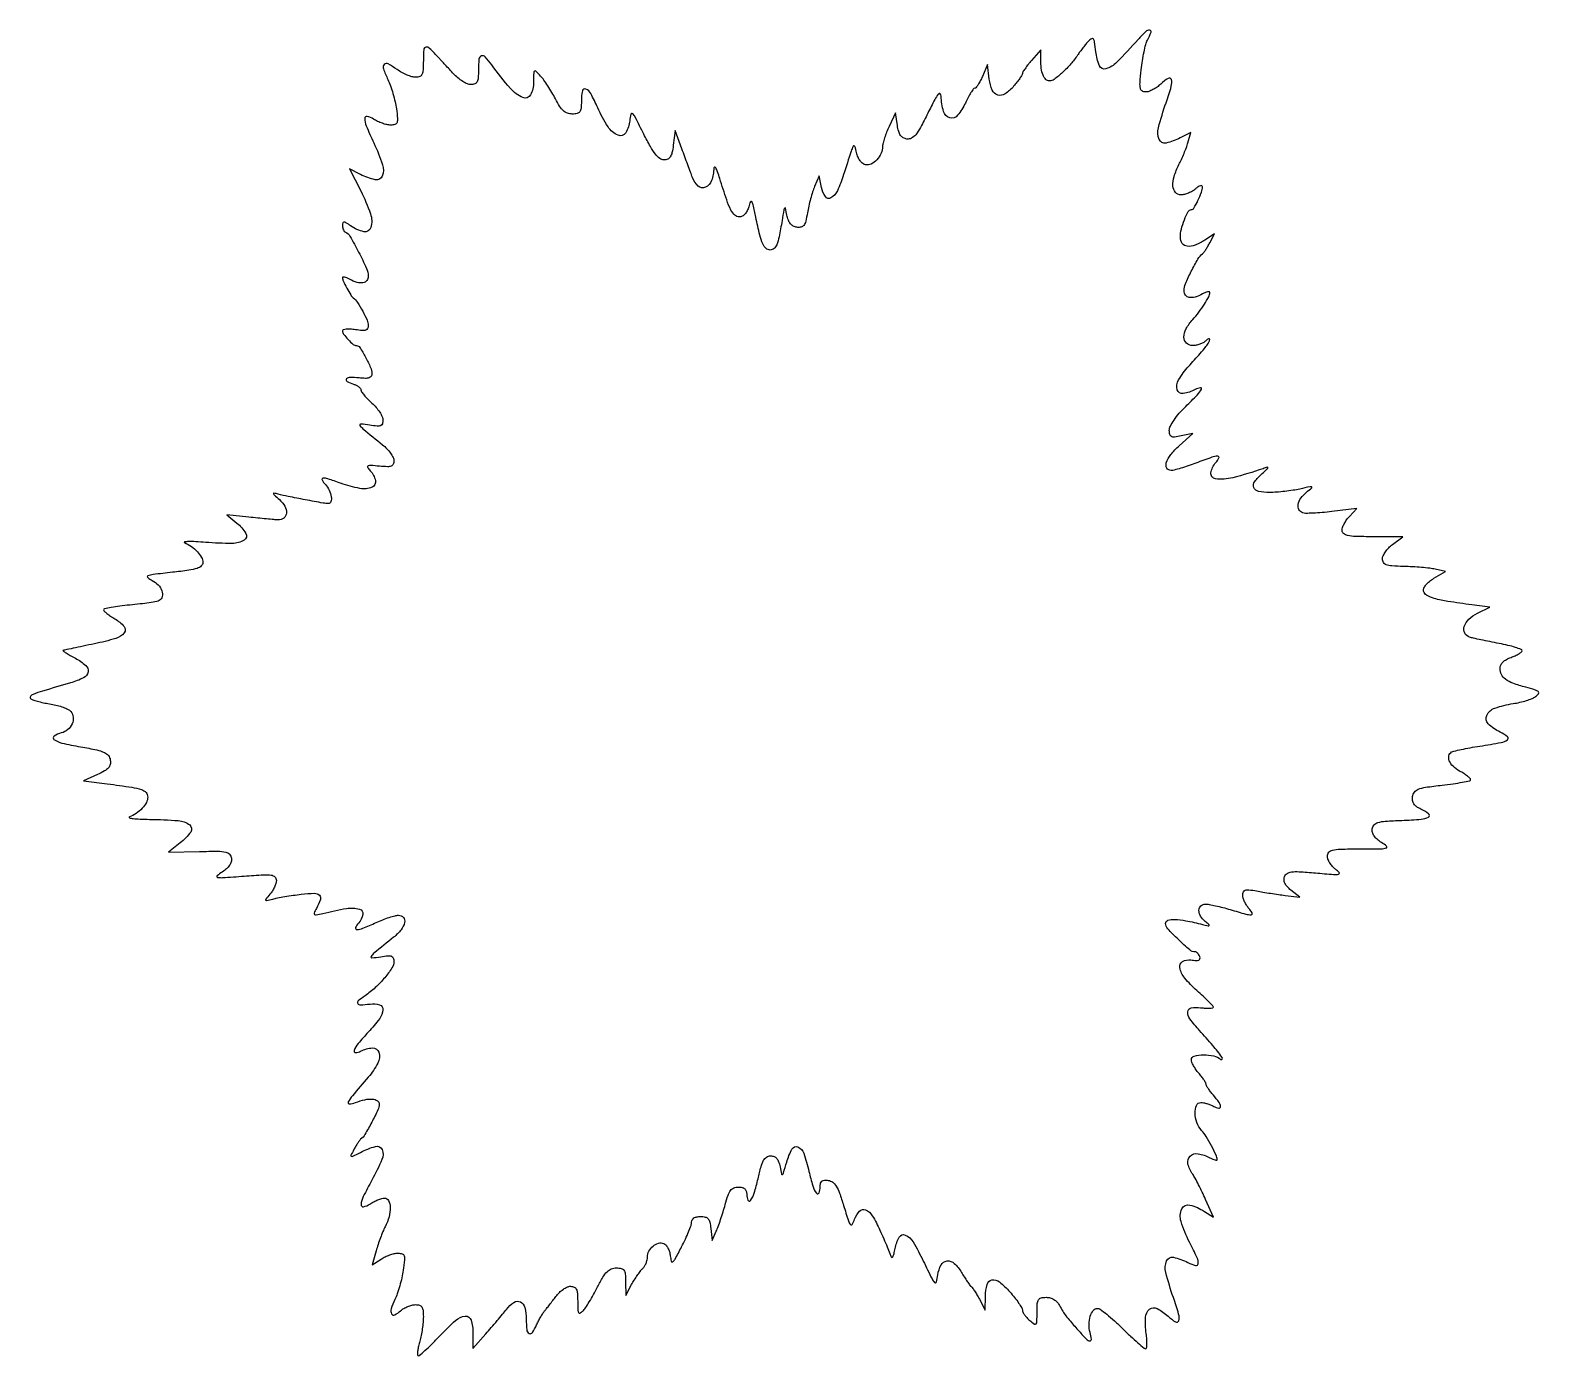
# Model space of a CAD drawing. Extents: x 1 to 412, y 0 to 361.
import ezdxf

# ---------------------------------------------------------------- set-up
doc = ezdxf.new("R2010")
doc.units = 0

msp = doc.modelspace()

# ---------------------------------------------------------------- linework, layer by layer
msp.add_lwpolyline([(302.5, 358.283433, -0.011409), (296.648037, 352.03388, -0.128981), (293.761722, 350.308135, -0.380903), (291.988142, 351.155134, -0.071367), (291, 354.947488, 0.007494), (290.664992, 357.563038, 0.117357), (290.336296, 358.395582, 0.398857), (289.844146, 358.496415, 0.062574), (289, 357.811074, 0.016462), (288.318248, 357.050724, 0.008114), (287.5, 356.042591, 0.008042), (286.683664, 354.967619, 0.011622), (286, 353.98979, -0.034142), (284.178881, 351.61981, -0.026483), (281.898452, 349.297922, -0.02284), (279.674256, 347.440488, -0.163974), (278.367207, 347, -0.206876), (277.406798, 347.415139, -0.092519), (276.64865, 348.597206, -0.063341), (276.157784, 350.447923, -0.033084), (275.998779, 352.831787), (275.997557, 355.5), (273.498779, 352.594461, 0.010871), (272.541671, 351.43133, 0.014829), (271.734016, 350.340053, 0.011612), (271.117454, 349.407663, 0.141186), (271, 349, -0.138977), (270.885509, 348.59605, -0.012456), (270.304731, 347.704314, -0.01546), (269.539668, 346.661837, -0.011457), (268.633128, 345.556577, -0.067248), (266.285976, 343.470192, -0.223281), (264.296954, 343.163474, -0.225403), (262.804859, 344.498106, -0.068355), (262, 347.509682), (261.5, 351.5), (260.12868, 348.25, -0.017745), (259.550468, 347.004934, -0.025758), (258.946686, 345.954687, -0.023775), (258.387745, 345.173084, -0.229521), (258.030554, 345, 0.239104), (257.659752, 344.811927, 0.016984), (256.987397, 343.825, 0.021), (256.243874, 342.532653, 0.014114), (255.5, 341, -0.069311), (253.396418, 337.659848, -0.293618), (251.242545, 336.995515, -0.263053), (249.547678, 338.693971, -0.061226), (248.93251, 342.831787, 0.203016), (248.634702, 343.488273, 0.436636), (248.140397, 343.449123, 0.04762), (247.153986, 341.921034, 0.00526), (245.275869, 338.200976, -0.009125), (243.299983, 334.361319, -0.04713), (241.976737, 332.375137, -0.098503), (240.827786, 331.421958, -0.160879), (239.593359, 331.200976, -0.092227), (238.590978, 331.53964, -0.113062), (237.859421, 332.200835, -0.084048), (237.347504, 333.279786, -0.032397), (237, 334.905916), (236.5, 338.311832), (234.75, 334.621989, 0.015472), (234.07779, 333.083431, 0.015647), (233.50472, 331.511941, 0.015634), (233.092374, 330.115499, 0.059402), (232.968197, 329.216073, -0.100604), (232.544371, 327.312411, -0.081125), (231.391018, 325.557742, -0.088887), (229.856548, 324.39099, -0.167297), (228.333214, 324.174345, -0.117313), (227.555389, 324.525263, -0.071727), (226.85091, 325.251465, -0.061152), (226.284074, 326.277185, -0.046114), (225.914799, 327.512211, 0.038892), (225.44058, 329.185756, 0.631888), (224.999082, 329.225533, 0.055768), (224.398394, 327.88817, 0.001393), (222.370407, 321.512177, -0.031481), (220.676675, 317.120656, -0.15518), (218.911603, 315.183487, -0.391255), (217.404202, 315.52365, -0.10174), (216.343993, 318.030036), (215.707889, 321.210553), (214.468458, 318.262815, 0.02251), (213.942412, 316.835079, 0.010498), (213.383959, 314.94302, 0.010377), (212.880059, 312.929811, 0.014285), (212.517024, 311.100763, -0.016685), (212.051281, 308.81182, -0.09968), (211.543152, 307.71202, -0.184037), (210.804327, 307.232928, -0.088548), (209.658941, 307.193224, -0.086418), (208.663968, 307.516767, -0.099356), (207.891542, 308.147633, -0.082631), (207.325504, 309.129431, -0.042504), (206.941549, 310.5, 0.007226), (206.561815, 312.348262, 0.612865), (206.342958, 312.405093, 0.13835), (206.121164, 311.946239, 0.002096), (205.612068, 309, -0.006855), (204.802117, 304.564711, -0.046869), (204.171703, 302.436669, -0.117683), (203.42878, 301.387093, -0.18211), (202.401228, 301, -0.185117), (201.262365, 301.436609, -0.106373), (200.388572, 302.643468, -0.04453), (199.575107, 305.051974, -0.007046), (198.471944, 309.92508, 0.003478), (197.726397, 313.331146, 0.094767), (197.360132, 314.170594, 0.59712), (197.008201, 314.133082, 0.030066), (196.537709, 312.75, -0.047941), (196.107289, 311.618832, -0.070951), (195.508041, 310.744913, -0.08597), (194.791224, 310.192542, -0.121856), (194.012912, 310, -0.185787), (192.763328, 310.480913, -0.091572), (191.712832, 311.853092, -0.037428), (190.555, 314.622955, -0.005316), (188.669282, 320.5, 0.01199), (188.068087, 322.291153, 0.042154), (187.559382, 323.394338, 0.296892), (187.262745, 323.547741, 0.37709), (187.061703, 323.331787, -0.077419), (186.421619, 319.872801, -0.207019), (184.756209, 318.069908, -0.298691), (182.807518, 318.391917, -0.118939), (181.229486, 320.75, 0.000026), (180.715627, 322.144545, 0.000009), (179.972471, 324.160937, 0.000009), (179.153026, 326.384082, 0.00001), (178.373013, 328.5), (176.529693, 333.5), (176.014847, 329.5, -0.020986), (175.665237, 327.462996, -0.087554), (175.197639, 326.314356, -0.148281), (174.507672, 325.715145, -0.105564), (173.5, 325.5, -0.163995), (172.363301, 325.883131, -0.063744), (171.165179, 327.0625, -0.038896), (169.77932, 329.140327, -0.011704), (168, 332.5, 0.002485), (165.669251, 337.104153, 0.082298), (164.933007, 338.097535, 0.581282), (164.47655, 337.964139, 0.034424), (164.182365, 336.192661, -0.116344), (163.059928, 332.887615, -0.363514), (160.989028, 332.214112, -0.156075), (158.254463, 334.482766, -0.038072), (155.449556, 339.709979, 0.018908), (153.568514, 343.562633, 0.175856), (152.211861, 344.778271, 0.468151), (151.281405, 344.278134, 0.050517), (151, 341.5, -0.021457), (150.915812, 339.539122, -0.133428), (150.57288, 338.602869, -0.189036), (149.867511, 338.139986, -0.051816), (148.520324, 338, -0.086193), (147.211058, 338.227389, -0.097766), (146.118742, 338.88043, -0.068521), (145.087992, 340.103636, -0.022916), (143.928248, 342.140645, 0.014247), (142.979648, 343.876071, 0.011849), (141.875913, 345.666551, 0.012021), (140.78639, 347.258552, 0.031466), (139.907924, 348.329206, 0.011142), (138.632278, 349.638699, 0.392417), (138.240592, 349.649788, 0.211124), (138.023901, 349.183543, 0.00473), (138, 346.657177, -0.120902), (137.151855, 343.200886, -0.389007), (135.114677, 342.462944, -0.117904), (131.688345, 344.956818, -0.019647), (126.609927, 351.398528, 0.027849), (124.84556, 353.562604, 0.309534), (123.816106, 353.804462, 0.282616), (123.145468, 352.922872, 0.024869), (123, 350, -0.017266), (122.925227, 347.835349, -0.100665), (122.622894, 346.741714, -0.18623), (122.011744, 346.192372, -0.091239), (120.966296, 346, -0.103019), (119.997661, 346.201716, -0.036114), (118.732081, 346.865139, -0.03403), (117.405794, 347.818113, -0.033691), (116.216296, 348.945153, -0.000022), (115.088186, 350.168418, -0.000021), (113.944793, 351.408467, -0.000021), (112.936578, 352.502094, -0.000076), (112.297894, 353.195153, 0.010918), (109.719605, 355.873997, 0.237862), (108.713502, 356.202551, 0.349547), (108.112011, 355.552805, 0.018579), (108, 352.539427, -0.013423), (107.931512, 349.988814, -0.094987), (107.634587, 348.791535, -0.195015), (107.009553, 348.205625, -0.092236), (105.90437, 348, -0.071473), (104.894424, 348.145108, -0.027428), (103.554261, 348.619546, -0.026482), (102.134707, 349.301842, -0.029454), (100.846795, 350.109091, 0.030171), (98.411035, 351.630945, 0.344798), (97.365894, 351.455908, 0.279279), (97.134943, 350.293411, 0.024106), (98.354149, 347.383532, -0.026306), (99.054186, 345.691916, -0.014414), (99.74067, 343.555787, -0.014333), (100.314406, 341.340803, -0.022147), (100.669297, 339.396089, -0.010607), (100.973308, 336.764231, -0.109564), (100.838507, 335.686821, -0.241056), (100.287547, 335.168395, -0.070591), (99.100741, 335, -0.056543), (98.092781, 335.114352, -0.027329), (96.843356, 335.474409, -0.026689), (95.567668, 335.996679, -0.034536), (94.464817, 336.61501, 0.086201), (92.717951, 337.370233, 0.487329), (92.03569, 336.828785, 0.098082), (92.453261, 334.794899, 0.009414), (94.509769, 330.150703, -0.026308), (96.908464, 324.198515, -0.183604), (96.807818, 321.120222, -0.360111), (94.906142, 320.121368, -0.067499), (90.913317, 321.544825), (87.925954, 323.089651), (90.962977, 317.073342, -0.031713), (93.61383, 310.874026, -0.156522), (93.726894, 307.124444, -0.393872), (91.828318, 305.986404, -0.100481), (88.222506, 307.556704, 0.011161), (86.950955, 308.405673, 0.133), (86.391252, 308.57999, 0.350267), (86.094444, 308.360684, 0.065248), (86, 307.640037, 0.050388), (86.059437, 307.051737, 0.054024), (86.235266, 306.501553, 0.060544), (86.494051, 306.068072, 0.130041), (86.800906, 305.833333, -0.165822), (88.031483, 304.747392, -0.010221), (90.398775, 300.400254, -0.012646), (92.536858, 296.006984, -0.107319), (93, 293.874047, -0.16553), (92.59732, 292.691041, -0.189863), (91.578388, 292.081141, -0.116104), (89.963484, 292.189609, -0.048327), (87.934259, 293.035184, 0.022905), (87.191964, 293.389728, 0.044766), (86.568188, 293.589761, 0.071953), (86.143321, 293.622621, 0.394877), (86, 293.469442, 0.111651), (86.200381, 292.583274, 0.011505), (87.173112, 290.657696, 0.012702), (88.234124, 288.788075, 0.088534), (88.922802, 288, -0.078726), (90.100135, 286.704561, -0.02198), (91.504892, 284.342847, -0.020782), (92.690308, 281.895597, -0.10274), (93, 280.404341, -0.11559), (92.813695, 279.609222, -0.204395), (92.310027, 279.178715, -0.099014), (91.334219, 279.074279, -0.017529), (89.5, 279.306287, 0.022796), (88.158167, 279.461679, 0.038662), (87.028125, 279.453118, 0.047876), (86.225281, 279.306576, 0.335438), (86, 279.008558, 0.163179), (86.315262, 278.068281, 0.028433), (87.543182, 276.621828, 0.02802), (88.923933, 275.32503, 0.1739), (89.821429, 274.993677, -0.255055), (90.711381, 274.497302, -0.016125), (92.279485, 271.82289, -0.021801), (93.639614, 269.039045, -0.103081), (94, 267.309554, -0.14678), (93.791366, 266.614163, -0.171193), (93.24433, 266.199391, -0.086462), (92.225502, 266.058779, -0.020221), (90.5, 266.189793, 0.027196), (88.100938, 266.33834, 0.216357), (87.111218, 265.89792, 0.486479), (87.230497, 265.240852, 0.044616), (89, 264.5, -0.039381), (89.76541, 264.1889, -0.049428), (90.4125, 263.780001, -0.057768), (90.859066, 263.340231, -0.171054), (91, 262.940327, 0.155988), (91.161592, 262.434966, 0.019017), (91.88125, 261.50192, 0.021068), (92.851105, 260.43366, 0.015924), (94, 259.342416, -0.033086), (95.148041, 258.17452, -0.03416), (96.11875, 256.877223, -0.036325), (96.795554, 255.642659, -0.107626), (97, 254.70386, -0.077834), (96.841029, 253.688832, -0.227186), (96.366518, 253.187078, -0.116797), (95.417921, 253.059232, -0.015577), (93.400947, 253.322361, 0.017655), (90.986026, 253.627202, 0.629295), (90.763371, 253.253808, 0.075184), (91.566295, 252.366929, 0.001161), (96.924002, 248.010977, -0.033384), (98.101128, 246.920832, -0.035528), (99.096426, 245.704963, -0.038043), (99.790819, 244.543637, -0.116231), (100, 243.655941, -0.101415), (99.807567, 242.71696, -0.204211), (99.271484, 242.203719, -0.098967), (98.203477, 242.027572, -0.015313), (96.051816, 242.166449, 0.006512), (93.677304, 242.361728, 0.131813), (92.973868, 242.224193, 0.448873), (92.86614, 241.837599, 0.040897), (93.551816, 240.942744, -0.129817), (94.952411, 238.235112, -0.361905), (94.04296, 236.467983, -0.148038), (90.704126, 236.109106, -0.039751), (85.5, 237.528836, 0.007027), (81.992906, 238.736906, 0.101226), (80.69124, 238.888471, 0.546511), (80.443864, 238.418627, 0.055023), (81.345012, 237.171259, -0.070877), (82.395711, 235.615663, -0.075305), (82.943031, 233.860019, -0.11374), (82.842858, 232.520267, -0.328523), (82.13649, 232, -0.0447), (80.747093, 232.124461, -0.001895), (75.886551, 233.02135, -0.0033), (71.178002, 233.940879, -0.015594), (68.5, 234.569744, 0.013613), (67.353646, 234.843732, 0.544683), (67.201658, 234.690301, 0.156753), (67.409325, 234.334078, 0.00395), (68.828378, 233.079097, -0.084089), (70.311317, 231.270552, -0.147088), (70.743502, 229.39887, -0.216264), (70.031576, 228.067741, -0.17374), (68.468792, 227.567721, -0.012163), (67.350294, 227.633461, -0.002306), (65.315833, 227.812228, -0.002461), (62.941478, 228.043694, -0.002257), (60.5, 228.304985), (54.5, 228.974527), (57.25, 226.699699, -0.082712), (59.684376, 223.893887, -0.41261), (59.249874, 222.063534, -0.140605), (56.004688, 221.145503, -0.018425), (48.766435, 221.43908, 0.006575), (46.075244, 221.612181, 0.015734), (44.07514, 221.651424, 0.035333), (43.023903, 221.564517, 0.756212), (43, 221.370763, -0.053818), (44.882461, 220.327297, -0.053181), (46.507169, 218.902489, -0.058447), (47.632424, 217.352119, -0.128467), (48, 215.945108, -0.213408), (47.584445, 215.015834, -0.105119), (46.438269, 214.359103, -0.043309), (44.187228, 213.845606, -0.0071), (39.75, 213.294743, 0.002552), (34.440081, 212.684533, 0.067716), (33.061197, 212.325468, 0.570749), (32.990574, 211.836903, 0.054862), (34.25, 211.034132, -0.087267), (35.883411, 209.838293, -0.108838), (36.860596, 208.237017, -0.143163), (36.932874, 206.690697, -0.197389), (36.12569, 205.577681, -0.095902), (35.490209, 205.336774, -0.005481), (33.415037, 205.001516, -0.008209), (30.918968, 204.668097, -0.005925), (28.12569, 204.375064, 0.008358), (25.393753, 204.075019, 0.013691), (23.093171, 203.719108, 0.007308), (21.224168, 203.34902, 0.353933), (21, 203.072008, 0.209599), (21.148937, 202.732326, 0.017348), (21.897717, 202.089153, 0.02086), (22.885281, 201.364154, 0.014498), (24.056059, 200.625957, -0.078756), (26.567699, 198.549832, -0.367584), (26.599554, 196.814021, -0.151128), (24.285424, 195.282443, -0.019813), (18.49437, 193.834275, 0.000272), (15.394404, 193.1866, 0.000413), (12.701471, 192.620118, 0.000146), (10.378312, 192.128707, 0.010689), (10, 192.040079, 0.636315), (9.973527, 191.899323, 0.012421), (10.76681, 191.358386, 0.01446), (11.884721, 190.681092, 0.007564), (13.312544, 189.899827, -0.056614), (16.140255, 187.970889, -0.269713), (16.753415, 186.193249, -0.232691), (15.518723, 184.575761, -0.045068), (11.991396, 183.20158, 0.001526), (4.375235, 180.974605, 0.023922), (1.815391, 180.08244, 0.158065), (1.07767, 179.46518, 0.415049), (1.217382, 178.858356, 0.062267), (1.972173, 178.509169, 0.01331), (3.362203, 178.105978, 0.013717), (5.008973, 177.723418, 0.012682), (6.717778, 177.420468, -0.02471), (8.414174, 177.077456, -0.026706), (10.024068, 176.575363, -0.027542), (11.346063, 175.999543, -0.10342), (12.050396, 175.439276, -0.149386), (12.720171, 173.83793, -0.129533), (12.432706, 172.034435, -0.11776), (11.249478, 170.478413, -0.110526), (9.464165, 169.580362, 0.084798), (7.508159, 168.718345, 0.525874), (7.491515, 167.806238, 0.099364), (9.640895, 166.839413, 0.012011), (14.75, 165.80054, -0.007817), (19.123373, 164.949398, -0.053287), (21.211065, 164.27069, -0.122129), (22.294716, 163.422959, -0.130824), (22.82228, 162.187984, -0.091008), (22.77733, 161.0046, -0.128227), (22.297138, 160.069824, -0.083865), (21.240983, 159.226441, -0.022861), (19.32228, 158.273915), (15.5, 156.589483), (22, 155.728302, -0.003881), (28.676652, 154.790923, -0.042128), (31.321736, 154.167538, -0.135005), (32.539383, 153.362714, -0.181547), (33, 152.135936, -0.125745), (32.624064, 150.664737, -0.061116), (31.485361, 149.077895, -0.056484), (29.855172, 147.666942, -0.062138), (28, 146.709435, 0.724135), (28.007598, 146.492659, 0.041447), (28.996875, 146.292708, 0.018229), (30.911307, 146.13897, 0.007613), (33.5, 146.065293, -0.015456), (41.323834, 145.719746, -0.146806), (44.417174, 144.532121, -0.407794), (44.685196, 142.606158, -0.067755), (41.805263, 139.644698), (38.610526, 137.144441), (47.055263, 137.322221, -0.005117), (52.129091, 137.377094, -0.051634), (54.229351, 137.160856, -0.154319), (55.269147, 136.576509, -0.153908), (55.785395, 135.5, -0.103636), (55.722508, 134.530813, -0.07887), (55.279015, 133.560585, -0.064928), (54.459718, 132.61856, -0.040141), (53.285395, 131.734969, 0.03606), (51.886081, 130.699846, 0.629812), (51.997771, 130.28384, 0.063032), (53.359972, 130.204064, 0.00176), (59.25, 130.622488, -0.004343), (64.508777, 130.968774, -0.047147), (66.630813, 130.889894, -0.164906), (67.610283, 130.406749, -0.198985), (68, 129.46626, -0.073814), (67.87606, 128.63129, -0.034364), (67.485937, 127.605501, -0.033097), (66.919783, 126.564942, -0.0395), (66.25, 125.671749, 0.00512), (65.104457, 124.344747, 0.316975), (65.078522, 124.050741, 0.335211), (65.343395, 123.939382, 0.005441), (67, 124.379668, -0.020058), (68.309254, 124.686969, -0.006157), (70.307812, 125.046762, -0.00615), (72.556653, 125.394708, -0.006701), (74.75, 125.676562, -0.018799), (78.36099, 125.95446, -0.200629), (79.711358, 125.451123, -0.298376), (79.993649, 124.287891, -0.037403), (78.891306, 121.796903, 0.018625), (78.281172, 120.5471, 0.345923), (78.382631, 120.148375, 0.220073), (78.873061, 120.037515, 0.009433), (80.641306, 120.451158, -0.019799), (87.100356, 121.821566, -0.108781), (90.637436, 121.654371, -0.392641), (91.535963, 120.2166, -0.137311), (90.345012, 117.828741, 0.085182), (89.559735, 116.59168, 0.545515), (89.903402, 116.092703, 0.088857), (91.575563, 116.44626, 0.010091), (95.140796, 117.978038, -0.013241), (96.938069, 118.736847, -0.01416), (98.733546, 119.381479, -0.01383), (100.303216, 119.8477, -0.062208), (101.25, 119.978038, -0.222526), (102.558692, 119.385167, -0.235569), (102.899041, 118.022803, -0.114317), (101.944454, 116.023929, -0.054379), (99.924002, 113.989023, 0.001161), (94.566295, 109.633071, 0.075184), (93.763371, 108.746192, 0.629295), (93.986026, 108.372798, 0.017655), (96.400947, 108.677639, -0.01577), (98.388512, 108.936149, -0.11147), (99.348767, 108.816247, -0.22357), (99.830712, 108.333574, -0.087018), (99.995373, 107.380842, -0.145694), (99.467133, 105.62232, -0.02958), (97.500543, 102.98269, -0.030825), (94.91135, 100.264425, -0.035811), (92.127366, 98.029241, 0.021011), (90.285676, 96.638124, 0.375213), (90.173632, 95.960861, 0.274506), (90.890814, 95.586559, 0.015357), (93.5, 95.810207, -0.10318), (96.107081, 95.576473, -0.348315), (97.015904, 94.263331, -0.146017), (96.118301, 91.841455, -0.026397), (93, 88.121906, 0.013733), (90.277432, 85.036525, 0.078801), (89.162811, 83.169734, 0.535872), (89.550765, 82.606143, 0.119428), (90.934259, 82.964816, -0.109265), (94.175843, 83.874981, -0.347334), (95.896387, 82.665962, -0.19511), (95.61437, 79.728394, -0.058161), (93.030963, 75.930108, 0.002894), (88.682292, 70.846957, 0.057915), (87.554911, 69.149238, 0.583265), (87.888684, 68.645913, 0.073259), (89.507951, 69.003023, -0.034845), (92.07988, 69.78078, -0.073273), (94.15596, 69.942445, -0.126816), (95.486157, 69.500369, -0.254718), (96, 68.55716, -0.11112), (95.654384, 67.021214, -0.010977), (93.948068, 63.616832, -0.011804), (92.094723, 60.304863, -0.094667), (90.944358, 59, 0.069067), (90.622168, 58.669993, 0.012582), (90.131264, 57.968118, 0.013327), (89.595428, 57.110629, 0.011745), (89.082054, 56.189337, 0.007623), (88.294339, 54.637243, 0.431819), (88.396998, 54.365221, 0.2179), (88.797276, 54.379007, 0.003432), (90.88269, 55.439337, -0.052331), (94.997504, 57.048035, -0.377641), (96.758623, 56.1885, -0.203292), (96.740808, 53.464924, -0.024032), (94.018115, 47.909769, 0.010619), (91.64988, 43.388769, 0.094453), (91.046859, 41.234592, 0.50273), (91.704686, 40.653272, 0.093298), (93.464817, 41.38499, -0.02531), (94.521202, 42.003136, -0.023775), (95.656554, 42.525591, -0.024503), (96.707081, 42.890997, -0.071558), (97.464817, 43, -0.290049), (98.54567, 42.315404, -0.106129), (98.977085, 40.473863, -0.071269), (98.656216, 37.891999, -0.052383), (97.610323, 35.20034, 0.019909), (97.002755, 33.894471, 0.009457), (96.320226, 32.169358, 0.009357), (95.673605, 30.336238, 0.013098), (95.169965, 28.674069), (94.119284, 24.848138), (96.524458, 26.424069, -0.034963), (97.602806, 27.027453, -0.026777), (98.854302, 27.53707, -0.027396), (100.08306, 27.888256, -0.05596), (101.07836, 28, -0.074215), (102.255562, 27.824301, -0.24759), (102.792479, 27.291305, -0.1042), (102.90001, 26.174565, -0.009299), (102.531585, 23.362058, -0.019167), (102.148916, 21.3416, -0.013506), (101.57119, 19.102596, -0.013656), (100.901204, 16.988062, -0.027712), (100.238817, 15.374615, 0.032334), (99.231492, 12.854977, 0.201832), (99.3437, 11.500189, 0.411815), (100.20775, 11.224793, 0.065797), (101.82261, 12.339464, -0.049984), (102.684265, 12.975236, -0.035728), (103.756295, 13.512218, -0.03627), (104.863793, 13.879765, -0.062061), (105.828741, 14, -0.069414), (106.938453, 13.845196, -0.178238), (107.583319, 13.375033, -0.122104), (107.912374, 12.459503, -0.025514), (108, 10.743398, -0.023487), (107.929776, 9.249252, -0.013021), (107.711274, 7.436693, -0.012962), (107.393826, 5.608591, -0.020363), (107.017102, 4.05963, 0.015509), (106.675422, 2.711854, 0.02226), (106.463687, 1.498436, 0.01917), (106.374905, 0.513599, 0.21235), (106.513379, 0.153288, 0.390389), (106.871147, 0.138607, 0.007027), (108.438041, 1.505768, 0.013412), (110.287545, 3.257668, 0.008049), (112.392537, 5.430359, -0.021359), (116.788712, 9.732696, -0.161953), (119.41225, 10.875405, -0.356578), (120.978734, 9.814299, -0.072719), (121.5, 6.249154), (121.5, 2.042045), (125, 6.045646, 0.002753), (126.492731, 7.772255, 0.002195), (128.08426, 9.65039, 0.002218), (129.542888, 11.402823, 0.005594), (130.584714, 12.695038, -0.077343), (132.654628, 14.619793, -0.269189), (134.406922, 14.740514, -0.223367), (135.624609, 13.216556, -0.058725), (136, 10.031385, 0.024208), (136.140695, 7.12718, 0.252431), (136.783946, 6.169257, 0.388368), (137.665287, 6.399904, 0.036625), (138.835174, 8.537591, -0.013092), (139.352283, 9.598031, -0.011244), (139.949956, 10.68591, -0.011388), (140.537446, 11.649224, -0.031681), (141.006572, 12.287591, 0.007166), (141.532014, 12.933698, 0.002043), (142.329177, 13.951667, 0.002057), (143.21967, 15.108231, 0.00218), (144.083463, 16.25, -0.040631), (145.014781, 17.302197, -0.040394), (146.105716, 18.192187, -0.043461), (147.187407, 18.806781, -0.107872), (148.07258, 19, -0.104773), (149.045447, 18.793877, -0.179668), (149.63165, 18.221907, -0.093708), (149.9259, 17.094359, -0.017102), (150, 14.928571, 0.008391), (150.03832, 12.64535, 0.111909), (150.25, 11.838116, 0.417747), (150.664941, 11.709747, 0.073634), (151.392468, 12.249611, 0.049316), (152.090462, 13.100772, 0.00991), (153.146809, 14.754361, 0.01038), (154.302415, 16.736198, 0.00953), (155.409314, 18.821039, -0.015833), (156.864211, 21.479862, -0.061603), (158.005451, 22.964372, -0.101253), (159.148679, 23.730694, -0.097483), (160.516846, 24, -0.05416), (161.877599, 23.85217, -0.192863), (162.58853, 23.368425, -0.127253), (162.936987, 22.38061, -0.018829), (163.040038, 20.25), (163.080075, 16.5), (164.685743, 19.467134, -0.01405), (165.399806, 20.702432, -0.012084), (166.217569, 21.960496, -0.012248), (167.015553, 23.066411, -0.033976), (167.645705, 23.788562, 0.056393), (168.164245, 24.439414, 0.038824), (168.602176, 25.275583, 0.039117), (168.901285, 26.158462, 0.062195), (169, 26.948984, -0.120559), (169.393026, 28.555306, -0.097927), (170.504065, 29.942936, -0.105342), (171.982447, 30.732446, -0.163176), (173.415144, 30.670936, -0.127521), (173.992233, 30.258877, -0.052467), (174.532812, 29.455349, -0.04735), (174.959789, 28.424655, -0.044337), (175.196982, 27.30906, 0.032715), (175.481366, 25.800172, 0.541068), (175.884586, 25.663327, 0.102836), (176.498043, 26.390014, 0.003474), (178.269104, 29.716756, 0.011063), (179.314722, 31.826496, 0.013391), (180.197799, 33.851481, 0.012026), (180.849658, 35.581222, 0.084285), (181, 36.466756, -0.133224), (181.172439, 37.102446, -0.120421), (181.647302, 37.592689, -0.091475), (182.416859, 37.899349, -0.04923), (183.436642, 38, -0.058776), (184.708061, 37.850024, -0.158263), (185.475155, 37.381028, -0.122265), (185.9368, 36.460383, -0.028845), (186.219495, 34.75), (186.565708, 31.5), (187.708006, 34, 0.019336), (188.235057, 35.282465, 0.006794), (188.89462, 37.160937, 0.006734), (189.564618, 39.248119, 0.007836), (190.143467, 41.25, -0.016846), (190.916994, 43.755105, -0.078154), (191.626455, 45.087862, -0.135471), (192.500955, 45.761438, -0.09706), (193.718315, 46, -0.054548), (194.764599, 45.885515, -0.126095), (195.464789, 45.530864, -0.139871), (195.864449, 44.911644, -0.073938), (196, 44, 0.103524), (196.336923, 42.39017, 0.580097), (197.022131, 42.316671, 0.082925), (198.046056, 44.378826, 0.017808), (199.074978, 48.25, -0.011259), (199.904178, 51.542862, -0.057788), (200.609786, 53.285888, -0.120548), (201.421488, 54.174782, -0.148789), (202.490179, 54.5, -0.096209), (203.431165, 54.317245, -0.119998), (204.152403, 53.799608, -0.091505), (204.684692, 52.884709, -0.037944), (205.065801, 51.5, 0.006815), (205.481252, 49.515382, 0.538825), (205.732326, 49.420199, 0.166117), (206.013163, 49.817357, 0.002118), (206.881036, 52.812652, -0.053962), (208.316056, 56.347818, -0.387481), (209.90805, 56.907451, -0.21211), (211.508964, 55.194055, -0.027309), (212.925022, 50.24804, 0.017613), (213.959215, 46.351964, 0.085139), (214.981682, 44.311645, 0.58501), (215.669602, 44.396181, 0.097778), (216, 46.069551, -0.058336), (216.114853, 47.050602, -0.167968), (216.477105, 47.620886, -0.15653), (217.134017, 47.86929, -0.048851), (218.199572, 47.819551, -0.126688), (219.390551, 47.321195, -0.093773), (220.352433, 46.258107, -0.051546), (221.26165, 44.353862, -0.012148), (222.366256, 41, 0.003193), (223.670858, 36.786395, 0.092018), (224.202088, 35.790823, 0.529178), (224.69192, 35.828277, 0.040982), (225.359726, 37.25, -0.09913), (226.727731, 39.457305, -0.317164), (228.332378, 39.78944, -0.154486), (230.166997, 38.191022, -0.029759), (232.259194, 34.25, -0.003822), (233.293933, 31.938506, -0.004593), (234.230395, 29.748437, -0.00395), (234.98716, 27.891479, -0.030461), (235.280784, 27, 0.3785), (235.502732, 26.851441, 0.250408), (235.767366, 27.042188, 0.051395), (236.083989, 27.902029, 0.015908), (236.383034, 29.25, -0.078703), (237.510082, 32.400195, -0.38958), (239.140499, 32.953465, -0.155914), (241.253869, 31.080468, -0.021722), (244.056809, 25.861373, 0.002234), (246.424351, 21.008376, 0.088267), (247.128494, 20.051553, 0.569051), (247.601223, 20.184633, 0.028804), (248, 22.111373, -0.088572), (248.904599, 24.81231, -0.246345), (250.518809, 25.888124, -0.217559), (252.494589, 25.225358, -0.073086), (254.436438, 22.78833, 0.008127), (255.218695, 21.492555, 0.010205), (255.987186, 20.319072, 0.008551), (256.665029, 19.36417, 0.075726), (257.029329, 19, -0.079211), (257.38145, 18.643092, -0.01053), (257.981109, 17.765625, -0.011977), (258.650139, 16.685307, -0.009798), (259.314604, 15.5), (260.919925, 12.5), (260.959962, 16.281385, -0.062735), (261.400108, 19.500341, -0.291209), (262.718969, 20.711496, -0.217857), (264.745009, 20.187891, -0.040475), (267.596477, 17.462358, -0.013164), (268.899934, 15.917172, -0.017352), (270.000215, 14.438502, -0.01487), (270.824809, 13.166843, -0.137237), (271, 12.540588, 0.121383), (271.132058, 12.00463, 0.033922), (271.5875, 11.26343, 0.032099), (272.234541, 10.468155, 0.028893), (273, 9.732028, 0.020425), (274.269638, 8.731817, 0.386899), (274.731984, 8.783777, 0.176013), (274.969038, 9.391166, 0.005912), (275, 12.009787, -0.016285), (275.075082, 14.314428, -0.122662), (275.404429, 15.345283, -0.200625), (276.103472, 15.845878, -0.056426), (277.464816, 16, -0.068344), (278.559795, 15.849628, -0.067264), (279.580128, 15.409461, -0.067118), (280.44889, 14.713173, -0.067534), (281.100087, 13.812986, 0.014081), (282.013875, 12.215378, 0.02554), (282.862119, 10.972265, 0.016109), (284.061732, 9.495072, 0.002697), (286.467781, 6.75, 0.010901), (288.484029, 4.572088, 0.175196), (289.370205, 4.138261, 0.482451), (289.775495, 4.547823, 0.031771), (289.428758, 6.427828, -0.064853), (289.165784, 8.677246, -0.070151), (289.502362, 10.85674, -0.088011), (290.308428, 12.448077, -0.235822), (291.413558, 13, -0.158997), (292.16802, 12.753863, -0.011145), (293.958326, 11.384375, -0.014901), (296.046962, 9.606902, -0.010633), (298.280859, 7.5, 0.00582), (300.473012, 5.392234, 0.008822), (302.432488, 3.615625, 0.004278), (304.121887, 2.162682, 0.177256), (304.566358, 2, 0.374938), (304.810698, 2.213196, 0.025263), (304.896148, 3.211173, 0.026434), (304.872243, 4.542195, 0.015631), (304.710309, 6.123144, -0.044831), (304.516457, 10.553183, -0.217709), (305.637202, 12.73462, -0.294146), (307.707505, 12.932551, -0.069449), (310.681606, 10.82939, 0.051019), (312.694676, 9.291923, 0.49861), (313.547332, 9.627335, 0.139936), (313.534359, 11.449505, 0.011997), (312.100649, 15.937964, -0.019423), (310.034884, 22.75267, -0.163456), (310.251834, 25.91222, -0.362217), (312.111245, 26.88773, -0.066441), (316.04966, 25.47432, 0.049606), (318.165807, 24.633715, 0.473368), (318.862822, 25.115954, 0.129758), (318.575526, 26.724386, 0.008549), (316.5, 31, -0.039947), (314.184208, 36.647067, -0.191513), (314.419951, 40.052149, -0.353591), (316.600626, 41.088081, -0.08616), (320.527641, 39.389932), (322.984916, 37.779864), (320.852426, 42.639932, 0.007542), (319.936208, 44.645283, 0.007219), (318.946865, 46.651779, 0.007178), (318.022965, 48.396999, 0.025601), (317.359968, 49.472506, -0.092329), (316.063109, 52.380578, -0.267078), (316.663635, 54.418028, -0.23805), (318.837016, 55.077958, -0.079867), (322.065741, 53.964816, 0.018539), (322.807994, 53.602302, 0.035421), (323.431812, 53.377106, 0.049379), (323.871079, 53.298558, 0.437328), (324, 53.417763, 0.107782), (323.717788, 54.711733, 0.014273), (322.470924, 57.240973, 0.017496), (321.022183, 59.76219, 0.044985), (319.757172, 61.438561, -0.098302), (318.491065, 63.548917, -0.079944), (318.005485, 66.145675, -0.106184), (318.397036, 68.223434, -0.301944), (319.565741, 69, -0.049213), (320.303059, 68.927252, -0.022722), (321.239735, 68.695915, -0.022248), (322.210461, 68.361184, -0.028721), (323.065741, 67.964816, 0.074023), (324.437398, 67.474015, 0.479452), (324.923801, 67.882299, 0.150934), (324.533533, 69.055009, 0.023399), (323, 71, -0.013763), (322.234101, 71.933818, -0.017852), (321.5875, 72.832483, -0.015679), (321.105761, 73.606625, -0.132083), (321, 74, 0.132083), (320.894239, 74.393375, 0.015679), (320.4125, 75.167517, 0.017852), (319.765899, 76.066182, 0.013763), (319, 77, -0.026119), (318.234535, 77.981775, -0.027277), (317.5875, 79.024305, -0.02829), (317.131919, 79.981189, -0.097252), (317, 80.65301, -0.341128), (317.774858, 81.656577, -0.060974), (320.281398, 81.994483, -0.056156), (323.1003, 81.711678, -0.134805), (324.946704, 80.75, 0.45271), (325.356143, 80.791923, 0.322494), (325.353411, 81.300034, 0.018857), (322.810406, 84.529624, 0.008523), (319.25, 88.574592, -0.025069), (316.616325, 91.774157, -0.171305), (316.023364, 93.696171, -0.351665), (316.92393, 94.730481, -0.073712), (319.5, 94.810207, 0.014539), (320.84146, 94.693012, 0.024582), (321.969513, 94.682957, 0.022189), (322.822714, 94.755319, 0.381107), (322.991959, 94.950801, 0.18964), (322.852269, 95.291149, 0.004803), (321.666767, 96.504223, 0.009612), (320.214007, 97.907468, 0.006329), (318.491959, 99.467832, -0.039454), (315.197205, 102.876494, -0.125749), (313.860997, 105.719531, -0.318056), (314.606146, 107.358514, -0.170098), (316.896315, 107.80191, 0.021318), (318.25495, 107.661337, 0.104187), (319.015111, 107.774013, 0.249662), (319.325821, 108.123523, 0.152103), (319.289326, 108.688411, 0.04532), (319.0426, 109.190194, 0.052008), (318.718876, 109.614721, 0.059426), (318.370935, 109.905815, 0.145504), (318.054136, 110, -0.177776), (316.53731, 110.556912, -0.015746), (313.463673, 113.336717, -0.015392), (310.565732, 116.305734, -0.187788), (310, 117.758922, -0.332896), (310.62114, 118.58847, -0.078527), (312.449074, 118.824916, -0.041557), (315.492302, 118.485224, -0.012814), (320, 117.477898, 0.004026), (321.579273, 117.095723, 0.269253), (321.835155, 117.173939, 0.425224), (321.823353, 117.384425, 0.006008), (320.75, 118.286023, -0.086355), (319.475693, 119.76296, -0.140645), (319.05283, 121.351642, -0.207835), (319.587281, 122.519599, -0.185021), (320.841069, 123, -0.044691), (321.85429, 122.909255, -0.009624), (323.583323, 122.562555, -0.009974), (325.576666, 122.080897, -0.009375), (327.591069, 121.510824, 0.004897), (331.830744, 120.269888, 0.084613), (333.26068, 120.117563, 0.546376), (333.52554, 120.593318, 0.060934), (332.654988, 121.828741, -0.04261), (332.021542, 122.661314, -0.034401), (331.486153, 123.649656, -0.035568), (331.118114, 124.637694, -0.071488), (331, 125.459583, -0.097275), (331.177371, 126.362655, -0.227096), (331.675289, 126.813933, -0.103825), (332.670755, 126.896522, -0.014094), (334.75, 126.577341, 0.004131), (336.474343, 126.277362, 0.002321), (338.573438, 125.940035, 0.002316), (340.696449, 125.619031, 0.003781), (342.5, 125.368783), (346.5, 124.844571), (344.093909, 126.794327, -0.038322), (343.079393, 127.753992, -0.072919), (342.454799, 128.684847, -0.093529), (342.21618, 129.585853, -0.110139), (342.345217, 130.457238, -0.157348), (343.04756, 131.328354, -0.114869), (344.22271, 131.759154, -0.046193), (346.336087, 131.823256, -0.006288), (350.751308, 131.493385, 0.002475), (355.711542, 131.084735, 0.063115), (357.062439, 131.150728, 0.578639), (357.212927, 131.567131, 0.059104), (356.25, 132.464892, -0.050223), (355.389195, 133.239409, -0.044562), (354.660937, 134.2, -0.047113), (354.162243, 135.19287, -0.093095), (354, 136.056704, -0.179236), (354.386861, 137.101233, -0.161366), (355.379088, 137.697911, -0.049808), (357.519565, 137.960147, -0.004833), (362.75, 138.026609, 0.001916), (368.678668, 138.067358, 0.068779), (370.031868, 138.269171, 0.594846), (370.132935, 138.738361, 0.038931), (368.714605, 139.776609, -0.040262), (367.535775, 140.644364, -0.066213), (366.717264, 141.570986, -0.080651), (366.276525, 142.531136, -0.103145), (366.214605, 143.5, -0.149809), (366.718593, 144.57291, -0.139998), (367.750116, 145.213968, -0.053462), (369.77625, 145.563948, -0.006639), (374.25, 145.792064, 0.009533), (379.555022, 146.093356, 0.114805), (381.494096, 146.702558, 0.53212), (381.546669, 147.581316, 0.05631), (379.431717, 148.849158, -0.045437), (378.26022, 149.51733, -0.0949), (377.530214, 150.266542, -0.108659), (377.186725, 151.160848, -0.072971), (377.181717, 152.259673, -0.125454), (377.692328, 153.499294, -0.141584), (378.715488, 154.275754, -0.057104), (380.728711, 154.797929, -0.007001), (385.25, 155.369248, 0.007542), (388.220879, 155.747924, 0.012369), (390.72158, 156.168438, 0.006012), (392.772261, 156.591313, 0.355266), (392.993677, 156.869248, 0.210086), (392.844024, 157.200643, 0.017813), (392.109819, 157.815117, 0.021218), (391.141008, 158.505011, 0.014761), (389.993677, 159.20349, -0.059287), (388.212565, 160.517937, -0.105784), (387.180196, 162.00831, -0.161646), (387.078675, 163.368458, -0.195226), (387.829348, 164.394531, -0.082438), (388.431392, 164.641351, -0.004562), (390.424708, 165.077571, -0.006954), (392.818934, 165.544026, -0.005024), (395.5, 166, 0.005898), (401.263913, 166.990651, 0.105762), (402.989219, 167.705388, 0.508021), (403.012256, 168.55139, 0.051774), (401.005036, 169.794424, -0.082906), (397.799017, 172.066114, -0.31513), (397.387034, 174.351549, -0.204378), (399.582381, 176.337592, -0.045865), (404.589927, 177.565756, 0.020602), (406.373606, 177.908881, 0.019365), (408.160736, 178.403426, 0.019754), (409.709386, 178.96557, 0.060993), (410.679664, 179.507715, 0.067446), (411.464926, 180.26318, 0.392642), (411.423941, 180.785886, 0.113691), (410.604283, 181.252845, 0.007521), (407.974762, 181.998707, -0.020399), (404.501894, 183.081135, -0.074004), (402.467254, 184.168136, -0.121613), (401.387303, 185.475692, -0.112551), (401, 187.174464, -0.111054), (401.200317, 188.06523, -0.086997), (401.774184, 188.875972, -0.070129), (402.715999, 189.579024, -0.041471), (404, 190.149845, 0.02148), (405.149163, 190.606682, 0.030873), (406.11875, 191.11524, 0.031379), (406.825413, 191.606544, 0.229015), (407, 191.96772, 0.314403), (406.753712, 192.320679, 0.012141), (405.164062, 192.861707, 0.017843), (403.145767, 193.416127, 0.011176), (400.75, 193.926897, -0.002596), (398.224562, 194.420173, -0.002932), (395.804751, 194.920653, -0.002678), (393.75207, 195.369272, -0.016005), (392.691704, 195.642892, -0.210011), (391.372702, 196.7506, -0.196899), (391.250222, 198.512099, -0.122521), (392.530302, 200.539275, -0.075301), (394.851566, 202.173496), (398.203133, 203.846993), (393.351566, 204.455621, -0.006375), (386.77933, 205.365359, -0.031146), (383.111383, 206.15701, -0.060039), (381.022932, 207.027161, -0.219903), (380.207318, 208.162001, -0.147914), (380.290755, 208.965706, -0.069941), (380.828944, 209.870094, -0.055434), (381.757603, 210.7954, -0.035312), (383.015834, 211.660349), (386.143787, 213.5), (383.321893, 214.131685, 0.025268), (381.853894, 214.383217, 0.007974), (379.639869, 214.612568, 0.007941), (377.158387, 214.790024, 0.008734), (374.75, 214.881685, -0.009726), (371.531453, 215.010575, -0.070282), (370.015462, 215.31758, -0.173463), (369.278275, 215.918178, -0.136752), (369, 216.916593, -0.108423), (369.193156, 217.796878, -0.043528), (369.807813, 218.872882, -0.040434), (370.697803, 219.958212, -0.040561), (371.75, 220.884913), (374.5, 222.93664), (366.25, 222.96832, -0.006026), (361.656019, 223.041329, -0.044348), (359.478336, 223.29636, -0.123707), (358.405614, 223.816373, -0.221849), (358, 224.685549, -0.086858), (358.139389, 225.481891, -0.034265), (358.589612, 226.503581, -0.032627), (359.23906, 227.565719, -0.035054), (360.00719, 228.507653), (362.014379, 230.644208), (355.25719, 229.821489, -0.008363), (352.578064, 229.54068, -0.010898), (350.117737, 229.378279, -0.008685), (348.068228, 229.323445, -0.092383), (347.25, 229.468, -0.193521), (346.278879, 230.357259, -0.157557), (346.088293, 231.765577, -0.108803), (346.790805, 233.451634, -0.068145), (348.25, 235.025473, 0.006), (349.740726, 236.278799, 0.527038), (349.713496, 236.524466, 0.178366), (349.289063, 236.583111, 0.002107), (346.5, 235.959622, -0.017642), (344.661315, 235.608168, -0.010161), (342.426562, 235.308579, -0.010144), (340.167408, 235.098655, -0.01669), (338.25, 235.023857, -0.051463), (335.263163, 235.315162, -0.255418), (334.017606, 236.364709, -0.25747), (334.233538, 237.972055, -0.052075), (336.25, 240.17341, 0.003155), (337.648713, 241.428826, 0.162777), (337.824521, 241.742905, 0.561671), (337.686756, 241.867403, 0.00942), (336.5, 241.490517, -0.018289), (328.241949, 239.028274, -0.096121), (323.538858, 238.73846, -0.416102), (322.328277, 240.324086, -0.150882), (323.654988, 243.171259, 0.072776), (324.488195, 244.414956, 0.561814), (324.179155, 244.887924, 0.077364), (322.543946, 244.580007, 0.005668), (318.239273, 242.999496, -0.00859), (316.115932, 242.233936, -0.010218), (314.086411, 241.587352, -0.009129), (312.360053, 241.11007, -0.062951), (311.489273, 241, -0.265781), (310.330443, 241.662811, -0.215343), (310.174318, 243.109725, -0.091895), (311.380736, 245.318079, -0.040135), (313.698082, 247.739214), (317.396165, 251.029233), (314.198082, 250.389616, -0.018112), (312.379379, 250.093922, -0.143299), (311.545803, 250.228192, -0.23139), (311.125829, 250.756495, -0.054273), (311, 251.912304, -0.12116), (311.279647, 253.049401, -0.030181), (312.275931, 254.701572, -0.028058), (313.719195, 256.564744, -0.021122), (315.5, 258.448108, 0.007766), (318.58312, 261.539116, 0.06474), (319.760213, 263.12243, 0.635704), (319.469016, 263.528145, 0.076936), (318.065741, 263.035184, -0.087146), (314.774182, 261.953361, -0.3745), (313.177046, 262.98379, -0.208176), (313.521794, 265.634509, -0.048602), (316.25, 269.322218, 0.002391), (319.399656, 272.846727, 0.014925), (320.948574, 274.705713, 0.02691), (321.781972, 275.895564, 0.140209), (322, 276.657794, 0.301399), (321.889003, 276.825203, 0.193433), (321.6475, 276.829477, 0.076075), (321.261556, 276.610388, 0.029316), (320.8, 276.2, -0.075503), (320.174939, 275.739764, -0.038434), (319.276875, 275.3525, -0.037078), (318.26866, 275.088418, -0.045545), (317.3, 275, -0.194361), (315.65656, 275.663922, -0.20574), (314.985836, 277.263209, -0.122669), (315.588445, 279.595687, -0.062763), (317.361548, 282.06726, 0.024739), (319.024475, 284.048783, 0.022243), (320.547342, 286.254565, 0.020123), (321.712056, 288.29099, 0.1204), (322, 289.469442, 0.394877), (321.856679, 289.622621, 0.071953), (321.431812, 289.589761, 0.044766), (320.808036, 289.389728, 0.022905), (320.065741, 289.035184, -0.04802), (318.015892, 288.179543, -0.119757), (316.406121, 288.081089, -0.19445), (315.396573, 288.715995, -0.157608), (315, 289.94284, -0.101501), (315.377467, 291.783111, -0.015296), (316.973022, 295.214858, -0.015589), (318.777668, 298.542133, -0.096089), (320.055642, 300, 0.070928), (320.381262, 300.336001, 0.011869), (320.892625, 301.07652, 0.012795), (321.454769, 301.983136, 0.011038), (321.999272, 302.962623), (323.297952, 305.425246), (320.684159, 303.712623, -0.047678), (318.00913, 302.30376, -0.1256), (315.879813, 302.004599, -0.212533), (314.534941, 302.791035, -0.156975), (314, 304.452947, -0.060818), (314.269182, 306.657758, -0.033858), (315.097737, 309.23844, -0.028162), (316.140801, 311.485075, -0.27671), (317, 312, 0.268211), (317.689595, 312.398587, 0.018024), (318.795746, 314.489611, 0.024661), (319.732578, 316.697912, 0.088205), (320, 318.202041, 0.285496), (319.834092, 318.468919, 0.189489), (319.463914, 318.500038, 0.079826), (318.875806, 318.215961, 0.031577), (318.171259, 317.654988, -0.050127), (317.311962, 317.021335, -0.035746), (316.241904, 316.486153, -0.036274), (315.135778, 316.119859, -0.061896), (314.171259, 316, -0.218664), (312.681129, 316.684398, -0.162272), (311.986612, 318.383865, -0.09285), (312.303151, 321.032362, -0.043309), (313.62475, 324.24124, 0.013285), (314.305492, 325.648035, 0.00904), (315.007799, 327.281602, 0.009115), (315.628679, 328.883691, 0.01805), (316.051436, 330.179348), (316.853373, 332.975536), (313.976346, 331.487768, -0.06843), (310.094009, 330.111812, -0.362229), (308.24945, 331.098287, -0.161324), (308.043664, 334.272092, -0.019509), (310.100649, 341.062036, 0.011997), (311.534359, 345.550495, 0.139936), (311.547332, 347.372665, 0.49861), (310.694676, 347.708077, 0.051019), (308.681606, 346.17061, -0.035147), (307.662597, 345.339941, -0.032665), (306.512833, 344.637617, -0.034302), (305.406324, 344.1508, -0.08669), (304.543092, 344, -0.144162), (303.602802, 344.276863, -0.203436), (303.118065, 344.990446, -0.067859), (303.027526, 346.502871, -0.007106), (303.347029, 350.046095, -0.012736), (303.667943, 352.508163, -0.013444), (304.109228, 354.906395, -0.013162), (304.598533, 356.948473, -0.057537), (305.054339, 358.101534, 0.032745), (306.021717, 360.233715, 0.501744), (305.647836, 360.817508, 0.212385), (304.565934, 360.425696, 0.018764)], format="xyb", close=True)

doc.saveas('drawing.dxf')
